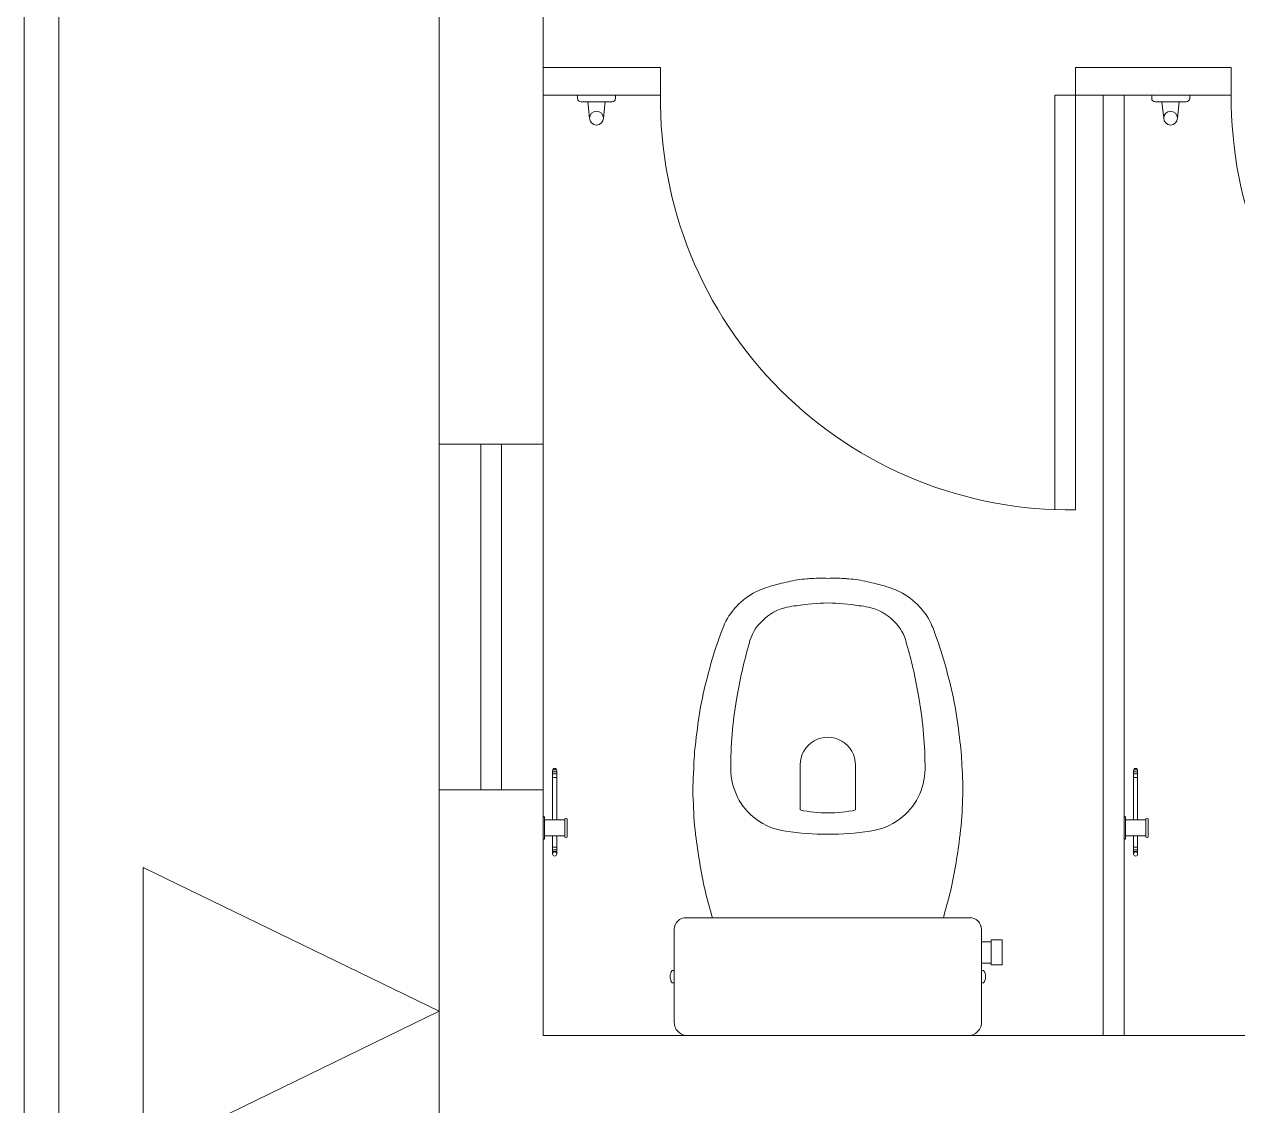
# Model space of a CAD drawing. Header units: millimetres. Extents: x 867 to 1330, y 209 to 507.
# Drawn here: x 1182.211 to 1183.965, y 452.675 to 454.239 of the extents above; entities that cross this region are included whole.
import ezdxf

# ---------------------------------------------------------------- set-up
doc = ezdxf.new("R2010")
doc.units = ezdxf.units.MM
doc.header["$LTSCALE"] = 5
doc.linetypes.add('HIDDEN2', pattern=[4.7625, 3.175, -1.5875])
doc.layers.add('I-ARQ', color=8, linetype='Continuous', lineweight=0)

msp = doc.modelspace()

# ---------------------------------------------------------------- linework, layer by layer
at = {"layer": 'I-ARQ'}
for p, q in [((1182.2107, 456.9225), (1182.2107, 437.7725)), ((1182.2107, 456.9225), (1182.2107, 437.7725)), ((1182.2107, 456.9225), (1182.2107, 437.7725)), ((1182.2607, 456.9225), (1182.2607, 437.7725)), ((1182.2607, 456.9225), (1182.2607, 437.7725)), ((1182.2607, 456.9225), (1182.2607, 437.7725)), ((1182.8107, 452.285), (1182.8107, 456.7225)), ((1182.9607, 456.7225), (1182.9607, 452.7769)), ((1182.9607, 454.1769), (1183.1307, 454.1769)), ((1183.1307, 454.1369), (1183.1307, 454.1769)), ((1183.7307, 454.1369), (1183.7307, 454.1769)), ((1183.7307, 454.1769), (1183.9557, 454.1769)), ((1183.9557, 454.1369), (1183.9557, 454.1769)), ((1183.9557, 454.1369), (1183.9557, 454.1769)), ((1183.1307, 454.1369), (1182.9607, 454.1369)), ((1183.0107, 454.1369), (1183.0107, 454.1319)), ((1183.0656, 454.1369), (1183.0107, 454.1369)), ((1183.0656, 454.1369), (1183.0656, 454.1319)), ((1183.7007, 454.1369), (1183.7307, 454.1369)), ((1183.7007, 453.5369), (1183.7007, 454.1369)), ((1183.7207, 454.1369), (1183.7707, 454.1369)), ((1183.7307, 454.1369), (1183.7307, 453.5369)), ((1183.7707, 454.1369), (1183.7707, 452.7769)), ((1183.9557, 454.1369), (1183.7707, 454.1369)), ((1183.8007, 454.1369), (1183.8007, 452.7769)), ((1183.8407, 454.1369), (1183.8407, 454.1319)), ((1183.8956, 454.1369), (1183.8407, 454.1369)), ((1183.8956, 454.1369), (1183.8956, 454.1319)), ((1183.0606, 454.1269), (1183.0157, 454.1269)), ((1183.0255, 454.1269), (1183.028, 454.1035)), ((1183.0505, 454.1269), (1183.048, 454.1035)), ((1183.8906, 454.1269), (1183.8457, 454.1269)), ((1183.8555, 454.1269), (1183.858, 454.1035)), ((1183.8805, 454.1269), (1183.878, 454.1035)), ((1182.9744, 453.0885), (1182.9744, 453.1599)), ((1182.9744, 453.1583), (1182.9804, 453.1583)), ((1182.9744, 453.155), (1182.9804, 453.155)), ((1182.9744, 453.1499), (1182.9804, 453.1499)), ((1182.9745, 453.1608), (1182.9803, 453.1608)), ((1182.9804, 453.0885), (1182.9804, 453.1599)), ((1183.8144, 453.0885), (1183.8144, 453.1599)), ((1183.8144, 453.1583), (1183.8204, 453.1583)), ((1183.8144, 453.155), (1183.8204, 453.155)), ((1183.8144, 453.1499), (1183.8204, 453.1499)), ((1183.8145, 453.1608), (1183.8203, 453.1608)), ((1183.8204, 453.0885), (1183.8204, 453.1599)), ((1182.9627, 453.0919), (1182.9627, 453.0619)), ((1182.9921, 453.0885), (1182.9627, 453.0885)), ((1182.9921, 453.0899), (1182.9921, 453.064)), ((1182.9957, 453.0899), (1182.9957, 453.064)), ((1183.8027, 453.0919), (1183.8027, 453.0619)), ((1183.8321, 453.0885), (1183.8027, 453.0885)), ((1183.8321, 453.0899), (1183.8321, 453.064)), ((1183.8357, 453.0899), (1183.8357, 453.064)), ((1182.9921, 453.0654), (1182.9627, 453.0654)), ((1182.9744, 453.0392), (1182.9744, 453.0654)), ((1182.9804, 453.0392), (1182.9804, 453.0654)), ((1183.8321, 453.0654), (1183.8027, 453.0654)), ((1183.8144, 453.0392), (1183.8144, 453.0654)), ((1183.8204, 453.0392), (1183.8204, 453.0654)), ((1182.9744, 453.0492), (1182.9804, 453.0492)), ((1182.9744, 453.0452), (1182.9804, 453.0452)), ((1182.9744, 453.0431), (1182.9804, 453.0431)), ((1183.8144, 453.0492), (1183.8204, 453.0492)), ((1183.8144, 453.0452), (1183.8204, 453.0452)), ((1183.8144, 453.0431), (1183.8204, 453.0431)), ((1183.5775, 452.9469), (1183.1675, 452.9469)), ((1183.1505, 452.9302), (1183.1505, 452.7977)), ((1183.5945, 452.7977), (1183.5945, 452.9302)), ((1185.4357, 452.7769), (1182.9607, 452.7769)), ((1183.1713, 452.7769), (1183.5737, 452.7769))]:
    msp.add_line(p, q, dxfattribs=at)
at = {"layer": 'I-ARQ', "linetype": 'HIDDEN2'}
for p, q in [((1182.9607, 453.6319), (1182.8107, 453.6319)), ((1182.8707, 453.6319), (1182.8707, 453.1319)), ((1182.9007, 453.1319), (1182.9007, 453.6319)), ((1182.8107, 453.1319), (1182.9607, 453.1319))]:
    msp.add_line(p, q, dxfattribs=at)
at = {"layer": 'I-ARQ', "ltscale": 10}
for p, q in [((1182.3824, 453.0199), (1182.8107, 452.8118)), ((1182.3824, 452.6037), (1182.3824, 453.0199)), ((1182.8107, 452.8118), (1182.3824, 452.6037))]:
    msp.add_line(p, q, dxfattribs=at)
at = {"layer": 'I-ARQ', "linetype": 'ByBlock'}
for p, q in [((1183.6085, 452.9149), (1183.6085, 452.8789)), ((1183.6245, 452.9149), (1183.6085, 452.9149)), ((1183.6245, 452.8789), (1183.6245, 452.9149)), ((1183.6245, 452.8789), (1183.6085, 452.8789))]:
    msp.add_line(p, q, dxfattribs=at)
at = {"layer": 'I-ARQ'}
for points in [[(1183.5395, 452.9469, -0.003882), (1183.549, 452.9819, 0.024258), (1183.563, 453.0619, 0.02486), (1183.567, 453.1119, 0.033324), (1183.5665, 453.1619, 0.02486), (1183.5635, 453.2019, 0.012268), (1183.5565, 453.2519, 0.015806), (1183.545, 453.3019, 0.026699), (1183.5295, 453.3519, 0.021919), (1183.522, 453.3719, 0.174675), (1183.4725, 453.4204, 0.045452), (1183.4425, 453.4299, 0.022856), (1183.4296, 453.4331, 0.041289), (1183.4029, 453.4371, 0.039166), (1183.3972, 453.4375, 0.012899), (1183.3953, 453.4375, 0.04333), (1183.3725, 453.4379, 0.04333), (1183.3497, 453.4375, 0.052091), (1183.3421, 453.4371, 0.041289), (1183.3154, 453.4331, 0.022856), (1183.3025, 453.4299, 0.045452), (1183.2725, 453.4204, 0.174675), (1183.223, 453.3719, 0.021919), (1183.2155, 453.3519, 0.026699), (1183.2, 453.3019, 0.015806), (1183.1885, 453.2519, 0.012268), (1183.1815, 453.2019, 0.02486), (1183.1785, 453.1619, 0.033324), (1183.178, 453.1119, 0.02486), (1183.182, 453.0619, 0.024258), (1183.196, 452.9819, -0.003882), (1183.2055, 452.9469)], [(1183.2689, 453.0896, -0.234638), (1183.232, 453.1619, -0.044666), (1183.2406, 453.2629, -0.031515), (1183.2587, 453.3434, -0.151063), (1183.2773, 453.3762, -0.148094), (1183.3137, 453.3962, -0.031073), (1183.3273, 453.3983, -0.035055), (1183.3725, 453.4024, -0.035055), (1183.4176, 453.3983, -0.031073), (1183.4313, 453.3962, -0.148094), (1183.4677, 453.3762, -0.151063), (1183.4863, 453.3434, -0.031515), (1183.5044, 453.2629, -0.044666), (1183.513, 453.1619, -0.234638), (1183.4761, 453.0896, -0.129345), (1183.4333, 453.0725, -0.041331), (1183.3725, 453.0679, -0.041331), (1183.3116, 453.0725, -0.129345)]]:
    msp.add_lwpolyline(points, format="xyb", close=True, dxfattribs=at)
at = {"layer": 'I-ARQ', "linetype": 'ByBlock'}
msp.add_lwpolyline([(1183.3325, 453.1029), (1183.3325, 453.1681, -1.002091), (1183.4125, 453.1679), (1183.4125, 453.1029, -0.054282), (1183.3725, 453.0986, -0.054282), (1183.3325, 453.1029, 1.56536)], format="xyb", dxfattribs=at)
msp.add_lwpolyline([(1183.6085, 452.8814), (1183.6085, 452.9124), (1183.5945, 452.9124), (1183.5945, 452.8814)], close=True, dxfattribs=at)
for points in [[(1183.1505, 452.8529), (1183.1505, 452.8709), (1183.1476, 452.8709, 0.197763), (1183.1474, 452.8708, 0.161404), (1183.1445, 452.8619, 0.158802), (1183.1474, 452.853, 0.197763), (1183.1476, 452.8529)], [(1183.5974, 452.8529, 0.197763), (1183.5976, 452.853, 0.15883), (1183.6005, 452.8619, 0.161377), (1183.5976, 452.8708, 0.197763), (1183.5974, 452.8709), (1183.5945, 452.8709), (1183.5945, 452.8529)]]:
    msp.add_lwpolyline(points, format="xyb", close=True, dxfattribs=at)
at = {"layer": 'I-ARQ'}
for centre, radius in [((1183.038, 454.1035), 0.01), ((1183.868, 454.1035), 0.01), ((1182.9774, 453.0392), 0.003), ((1183.8174, 453.0392), 0.003)]:
    msp.add_circle(centre, radius, dxfattribs=at)
for centre, radius, start, end in [((1183.0157, 454.1319), 0.005, 180, 270), ((1183.0606, 454.1319), 0.005, 270, 0), ((1183.7223, 454.1286), 0.5917, 179.1906, 270.8094), ((1183.8457, 454.1319), 0.005, 180, 270), ((1183.8906, 454.1319), 0.005, 270, 0), ((1184.5515, 454.1327), 0.5958, 179.5965, 270.4035), ((1182.9774, 453.1599), 0.003, 0, 180), ((1183.8174, 453.1599), 0.003, 0, 180), ((1182.9617, 453.0922), 0.00108, 342.7498, 197.2502), ((1182.9939, 453.0894), 0.00182, 13.2763, 166.7237), ((1183.8017, 453.0922), 0.00108, 342.7498, 197.2502), ((1183.8339, 453.0894), 0.00182, 13.2763, 166.7237), ((1182.9617, 453.0616), 0.00108, 162.7498, 17.2502), ((1182.9939, 453.0644), 0.00182, 193.2763, 346.7237), ((1183.8017, 453.0616), 0.00108, 162.7498, 17.2502), ((1183.8339, 453.0644), 0.00182, 193.2763, 346.7237), ((1183.1669, 452.9306), 0.0164, 87.826, 181.2974), ((1183.5781, 452.9306), 0.0164, 358.7026, 92.174), ((1183.1694, 452.7958), 0.019, 174.255, 275.745), ((1183.5756, 452.7958), 0.019, 264.255, 5.745)]:
    msp.add_arc(centre, radius, start, end, dxfattribs=at)

doc.saveas('drawing.dxf')
